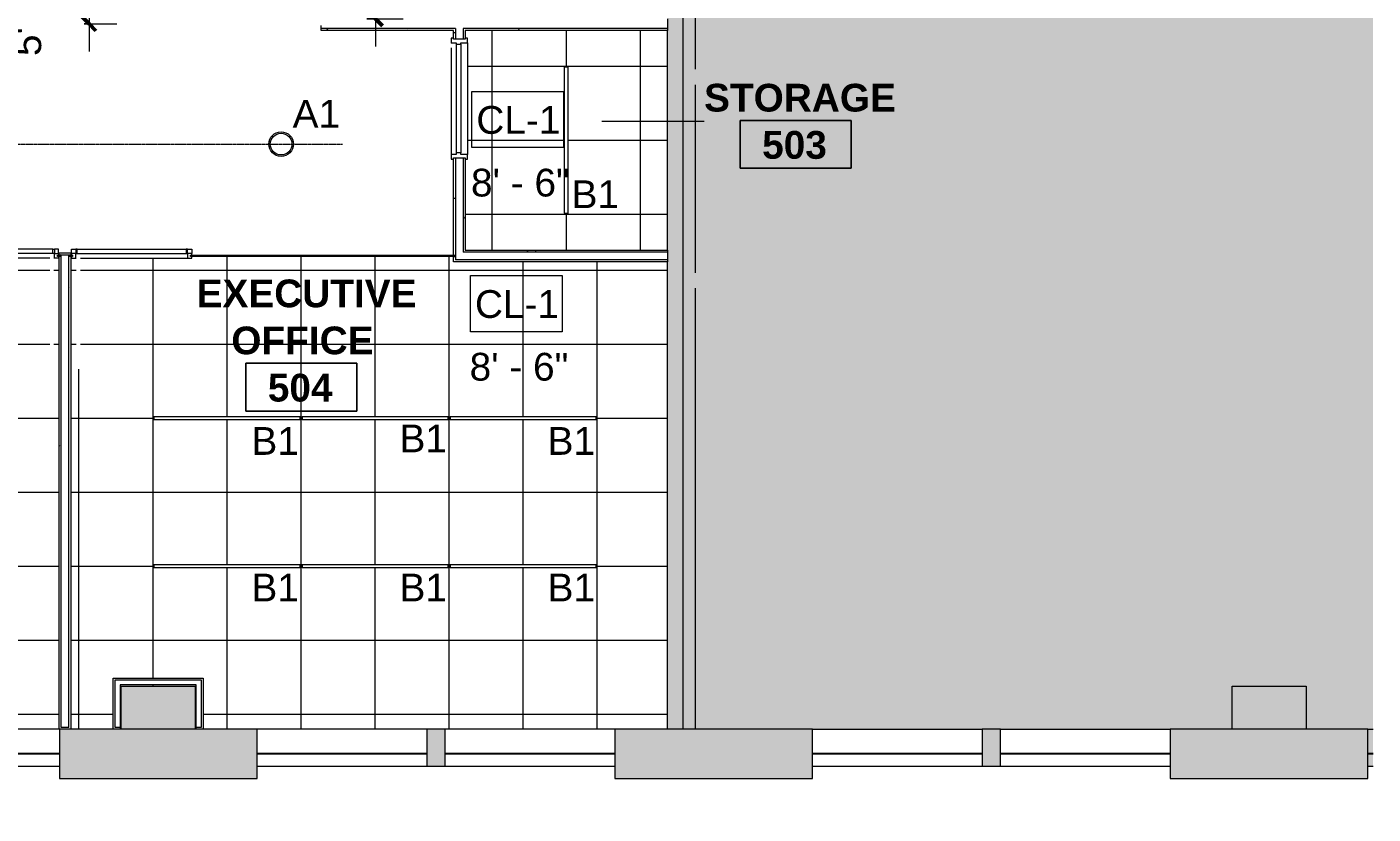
# Model space of a CAD drawing. Header units: inches. Extents: x 0 to 1865, y 0 to 1094.
# Drawn here: x 1428.4 to 1864.7, y 0 to 255.2 of the extents above; entities that cross this region are included whole.
import ezdxf

# ---------------------------------------------------------------- set-up
doc = ezdxf.new("R2010")
doc.units = ezdxf.units.IN
doc.header["$MEASUREMENT"] = 0
doc.linetypes.add('Center 1_16_', pattern=[0.15625, 0.0625, -0.03125, 0.03125, -0.03125])
for name, color, linetype, lineweight in [('_DEMISING WALLS', 7, 'Continuous', 9), ('A-ANNO-DIMS', 211, 'Continuous', 9), ('A-ANNO-DIMS-96', 211, 'Continuous', 9), ('A-AREA-IDEN', 2, 'Continuous', 9), ('A-CLNG', 13, 'Continuous', 13), ('A-CLNG-IDEN', 151, 'Continuous', 9), ('A-CLNG-PATT', 13, 'Continuous', 13), ('A-DETL', 90, 'Continuous', 9), ('A-DETL-GENF', 92, 'Continuous', 9), ('A-DOOR', 31, 'Continuous', 13), ('A-WALL', 113, 'Continuous', 13), ('A-WALL-PATT', 111, 'Continuous', 13), ('E-LITE-EQPM', 33, 'Continuous', 9), ('E-LITE-EQPM-IDEN', 33, 'Continuous', 9), ('I-WALL', 2, 'Continuous', 13), ('S-COLS', 52, 'Continuous', 13), ('Victor Bldg - 5th Floor_LINK_dwg', 8, 'Continuous', 9), ('WINDOWS', 7, 'Continuous', 9), ('WINDOWS SILL', 7, 'Continuous', 9)]:
    doc.layers.add(name, color=color, linetype=linetype, lineweight=lineweight)
doc.styles.add('Arial', font='arial.ttf', dxfattribs={"height": 9})
doc.styles.add('Swis721 Lt BT', font='swissl.ttf', dxfattribs={"height": 9})
doc.styles.add('Swis721 Lt BT_B', font='', dxfattribs={"height": 9})
doc.styles.get('Swis721 Lt BT_B').set_extended_font_data('Swis721 Lt BT', bold=True)
doc.dimstyles.new('OTJ_-_3_32__Linear__1_2__Tolerance_1', dxfattribs={"dimscale": 12, "dimtxt": 9.497835, "dimasz": 0.375, "dimexe": 0.75, "dimexo": 0.5, "dimgap": 0.5, "dimtad": 1, "dimdec": 1, "dimrnd": 0.5, "dimzin": 3, "dimdsep": 46, "dimlunit": 4, "dimtxsty": 'Swis721 Lt BT', "dimblk1": 'OBLIQUE', "dimblk2": 'OBLIQUE', "dimsah": 1, "dimcen": 0.09, "dimdle": 0.75, "dimazin": 0, "dimtfac": 1, "dimtdec": 4, "dimtix": 1, "dimtmove": 1, "dimatfit": 3, "dimfxl": 1, "dimtvp": 1, "dimfrac": 2, "dimtolj": 1, "dimtzin": 0, "dimarcsym": 2})
doc.dimstyles.new('OTJ_-_3_32__Linear__1_2__Tolerance_2', dxfattribs={"dimscale": 12, "dimtxt": 9.497835, "dimasz": 0.375, "dimexe": 0.75, "dimexo": 0.5, "dimgap": 0.5, "dimtad": 1, "dimdec": 1, "dimrnd": 0.5, "dimzin": 3, "dimdsep": 46, "dimlunit": 4, "dimtxsty": 'Swis721 Lt BT', "dimblk1": 'OBLIQUE', "dimblk2": 'OBLIQUE', "dimsah": 1, "dimcen": 0.09, "dimdle": 0.75, "dimazin": 0, "dimtfac": 1, "dimtdec": 4, "dimtix": 1, "dimtmove": 2, "dimatfit": 3, "dimfxl": 1, "dimtvp": 1, "dimfrac": 2, "dimtolj": 1, "dimtzin": 0, "dimarcsym": 2})
pattern_1 = [(0, (0, 0), (30.72, 7.68), [1.267, -21.773, 1.267, -21.773, -122.88]), (0, (0, 0), (30.72, 7.68), [-46.08, 1.267, -44.813, 1.267, -21.773, -53.76]), (0, (0, 0), (30.72, 7.68), [-115.2, 1.267, -14.093, 1.267, -37.133]), (120, (11.52, 3.84), (-22.011075, 22.7643), [1.267, -21.773, 1.267, -21.773, -122.88]), (120, (11.52, 3.84), (-22.011075, 22.7643), [-46.08, 1.267, -44.813, 1.267, -21.773, -53.76]), (120, (11.52, 3.84), (-22.011075, 22.7643), [-115.2, 1.267, -14.093, 1.267, -37.133]), (240, (15.36, 19.2), (-8.708925, -30.4443), [1.267, -21.773, 1.267, -21.773, -122.88]), (240, (15.36, 19.2), (-8.708925, -30.4443), [-46.08, 1.267, -44.813, 1.267, -21.773, -53.76]), (240, (15.36, 19.2), (-8.708925, -30.4443), [-115.2, 1.267, -14.093, 1.267, -37.133])]

# ---------------------------------------------------------------- blocks, each defined once
blk = doc.blocks.new('Concrete-Rectangular-Column - 24_ X 24_-V3-REFLECTED CEILING PLAN')
at = {"layer": 'S-COLS', "lineweight": 9}
blk.add_hatch(color=7, dxfattribs=at).paths.add_polyline_path([(-12, -2), (12, -2), (12, 12), (-12, 12)], flags=0)
at = {"layer": 'S-COLS', "color": 8, "lineweight": 20}
for p, q in [((-12, 12), (12, 12)), ((-12, -2), (-12, 12)), ((12, 12), (12, -2))]:
    blk.add_line(p, q, dxfattribs=at)
blk = doc.blocks.new('L-PENDANT_FOCAL POINT 3_5 CYLINDER - L-PENDANT_FOCAL POINT 3_5 CYLINDER-7826649-REFLECTED CEILING PLAN')
at = {"layer": 'E-LITE-EQPM'}
for radius in [4, 3.5]:
    blk.add_circle((-0.125, 0), radius, dxfattribs=at)
blk = doc.blocks.new('Victor Bldg - 5th Floor_LINK_dwg-6972324-REFLECTED CEILING PLAN')
at = {"layer": '_DEMISING WALLS'}
for p, q in [((1645, 236.5), (1645, 175.5)), ((1645, 170.5), (1645, 27.5))]:
    blk.add_line(p, q, dxfattribs=at)
at = {"layer": '_DEMISING WALLS', "flags": 128}
blk.add_lwpolyline([(1805.87, 653.43), (1805.87, 409.5), (1645, 409.5), (1645, 241.5)], dxfattribs=at)
at = {"layer": 'WINDOWS'}
for p, q in [((1384, 19.75), (1439, 19.75)), ((1384, 19.5), (1439, 19.5)), ((1503, 19.75), (1558, 19.75)), ((1503, 19.5), (1558, 19.5)), ((1564, 19.75), (1619, 19.75)), ((1564, 19.5), (1619, 19.5)), ((1683, 19.75), (1738, 19.75)), ((1683, 19.5), (1738, 19.5)), ((1744, 19.75), (1799, 19.75)), ((1744, 19.5), (1799, 19.5)), ((1863, 19.75), (1864.71, 19.75)), ((1863, 19.5), (1864.71, 19.5))]:
    blk.add_line(p, q, dxfattribs=at)
at = {"layer": 'WINDOWS SILL'}
for p, q in [((1683, 27.5), (1738, 27.5)), ((1744, 27.5), (1799, 27.5)), ((1863, 27.5), (1864.71, 27.5)), ((1384, 15.5), (1439, 15.5)), ((1503, 15.5), (1558, 15.5)), ((1564, 15.5), (1619, 15.5)), ((1683, 15.5), (1738, 15.5)), ((1744, 15.5), (1799, 15.5)), ((1863, 15.5), (1864.71, 15.5))]:
    blk.add_line(p, q, dxfattribs=at)
blk = doc.blocks.new('Lighting fixture TBLS-HX-4-15-B-U-W - TBLS-HX-4-24-7815314-REFLECTED CEILING PLAN')
at = {"layer": 'E-LITE-EQPM'}
for p, q in [((-0.54, 23.67), (0.54, 23.67)), ((-0.54, 23.67), (-0.54, -23.67)), ((-0.47, 23.75), (0.47, 23.75)), ((-0.47, 23.75), (-0.47, 23.67)), ((0.47, 23.67), (0.47, 23.75)), ((0.54, -23.67), (0.54, 23.67)), ((0.54, -23.67), (-0.54, -23.67)), ((-0.47, -23.67), (-0.47, -23.75)), ((0.47, -23.75), (-0.47, -23.75)), ((0.47, -23.75), (0.47, -23.67))]:
    blk.add_line(p, q, dxfattribs=at)
blk = doc.blocks.new('Door - Single - Full Lite-8092562-REFLECTED CEILING PLAN')
at = {"layer": 'A-DOOR', "lineweight": 9}
for p, q in [((-15.51, 0.68), (-15.51, 2.14)), ((-15.51, 2.14), (-14.13, 2.14)), ((-14.13, 0.68), (-15.51, 0.68)), ((-15.51, 0.68), (-15.51, 0.16)), ((-14.13, 2.14), (-14.13, 0.68)), ((-13.63, 2.14), (-14.13, 2.14)), ((-14.13, 0.64), (-13.63, 0.64)), ((-14.13, -0.86), (-14.13, 0.64)), ((-13.63, 2.14), (21.62, 2.14)), ((-13.63, 0.64), (-13.63, 2.14)), ((-13.63, 0.64), (21.62, 0.64)), ((21.62, 2.14), (21.62, 0.64)), ((22.12, 2.14), (21.62, 2.14)), ((21.62, 0.64), (22.12, 0.64)), ((22.12, 2.14), (23.49, 2.14)), ((22.12, 0.68), (22.12, 2.14)), ((23.49, 0.68), (22.12, 0.68)), ((22.12, 0.64), (22.12, -0.86)), ((23.49, 2.14), (23.49, 0.68)), ((23.49, 0.16), (23.49, 0.68)), ((-15.51, -0.34), (-15.51, -0.86)), ((-15.51, -0.86), (-14.13, -0.86)), ((-14.13, -0.86), (-14.01, -0.86)), ((-12.63, -0.86), (22.12, -0.86)), ((22.12, -0.86), (23.49, -0.86)), ((23.49, -0.86), (23.49, -0.34))]:
    blk.add_line(p, q, dxfattribs=at)
blk = doc.blocks.new('Door - Single - Full Lite-8092558-REFLECTED CEILING PLAN')
at = {"layer": 'A-DOOR', "lineweight": 9}
for p, q in [((-15.51, 0.34), (-15.51, 0.86)), ((-15.51, 0.86), (-14.13, 0.86)), ((-14.13, 0.86), (-14.01, 0.86)), ((-14.13, 0.86), (-14.13, -0.64)), ((-12.63, 0.86), (22.12, 0.86)), ((22.12, -0.64), (22.12, 0.86)), ((22.12, 0.86), (23.49, 0.86)), ((23.49, 0.86), (23.49, 0.34)), ((-15.51, -0.68), (-15.51, -0.16)), ((-15.51, -0.68), (-15.51, -2.14)), ((-14.13, -0.68), (-15.51, -0.68)), ((-15.51, -2.14), (-14.13, -2.14)), ((-14.13, -0.64), (-13.63, -0.64)), ((-14.13, -2.14), (-14.13, -0.68)), ((-13.63, -2.14), (-14.13, -2.14)), ((-13.63, -0.64), (21.62, -0.64)), ((-13.63, -0.64), (-13.63, -2.14)), ((-13.63, -2.14), (21.62, -2.14)), ((21.62, -2.14), (21.62, -0.64)), ((21.62, -0.64), (22.12, -0.64)), ((22.12, -2.14), (21.62, -2.14)), ((23.49, -0.68), (22.12, -0.68)), ((22.12, -0.68), (22.12, -2.14)), ((22.12, -2.14), (23.49, -2.14)), ((23.49, -0.16), (23.49, -0.68)), ((23.49, -2.14), (23.49, -0.68))]:
    blk.add_line(p, q, dxfattribs=at)
blk = doc.blocks.new('Door - Single - Solid Door-8145027-REFLECTED CEILING PLAN')
at = {"layer": 'A-DOOR', "lineweight": 9}
for p, q in [((-14.13, 2.54), (-15.63, 2.54)), ((-15.63, 2.54), (-15.63, 1.79)), ((-14.13, 2.54), (22.12, 2.54)), ((-14.13, 0.41), (-14.13, 2.54)), ((-13.63, 0.41), (-14.13, 0.41)), ((-13.63, 0.41), (21.62, 0.41)), ((-13.63, -1.09), (-13.63, 0.41)), ((21.62, 0.41), (21.62, -1.09)), ((22.12, 0.41), (21.62, 0.41)), ((22.12, 2.54), (22.12, 0.41)), ((23.62, 2.54), (22.12, 2.54)), ((23.62, 1.79), (23.62, 2.54)), ((-15.63, -1.96), (-15.63, -2.71)), ((-15.63, -2.71), (-14.13, -2.71)), ((-14.13, -1.09), (-13.63, -1.09)), ((-14.13, -2.71), (-14.13, -1.09)), ((-14.13, -2.71), (-14.01, -2.71)), ((-13.63, -1.09), (21.62, -1.09)), ((-12.51, -2.71), (22.12, -2.71)), ((21.62, -1.09), (22.12, -1.09)), ((22.12, -1.09), (22.12, -2.71)), ((22.12, -2.71), (23.62, -2.71)), ((23.62, -2.71), (23.62, -1.96))]:
    blk.add_line(p, q, dxfattribs=at)
blk = doc.blocks.new('Lighting fixture TBLS-HX-4-15-B-U-W - TBLS-HX-4-24-V9-REFLECTED CEILING PLAN')
at = {"layer": 'E-LITE-EQPM'}
for p, q in [((-0.54, 23.67), (0.54, 23.67)), ((-0.54, 23.67), (-0.54, -23.67)), ((-0.47, 23.75), (0.47, 23.75)), ((-0.47, 23.75), (-0.47, 23.67)), ((0.47, 23.67), (0.47, 23.75)), ((0.54, -23.67), (0.54, 23.67)), ((0.54, -23.67), (-0.54, -23.67)), ((-0.47, -23.71), (-0.47, -23.75)), ((0.47, -23.75), (-0.47, -23.75)), ((0.47, -23.75), (0.47, -23.71))]:
    blk.add_line(p, q, dxfattribs=at)
blk = doc.blocks.new('Room Tag - Room Name and Number-3379422-REFLECTED CEILING PLAN')
at = {"layer": 'A-AREA-IDEN'}
for p, q in [((-0.1881, -0.1636), (-0.1881, -0.0018)), ((-0.1881, -0.0018), (0.1869, -0.0018)), ((0.1869, -0.0018), (-0.1881, -0.0018)), ((-0.1881, -0.0018), (-0.1881, -0.1636)), ((0.1869, -0.0018), (0.1869, -0.1636)), ((0.1869, -0.1636), (0.1869, -0.0018)), ((0.1869, -0.1636), (-0.1881, -0.1636)), ((-0.1881, -0.1636), (0.1869, -0.1636))]:
    blk.add_line(p, q, dxfattribs=at)
blk = doc.blocks.new('DIMBLOCK20-REFLECTED CEILING PLAN')
at = {"layer": 'A-ANNO-DIMS-96', "lineweight": 50}
for p, q in [((1448.57, 316.25), (1446.32, 318.5)), ((1448.57, 316.25), (1450.82, 314)), ((1448.57, 256.25), (1446.32, 258.5)), ((1448.57, 256.25), (1450.82, 254))]:
    blk.add_line(p, q, dxfattribs=at)
at = {"layer": 'A-ANNO-DIMS-96'}
for p, q in [((1459.69, 316.25), (1439.57, 316.25)), ((1448.57, 316.25), (1448.57, 247.25)), ((1448.57, 316.25), (1459.69, 316.25)), ((1447, 256.25), (1457.57, 256.25)), ((1448.57, 256.25), (1447, 256.25))]:
    blk.add_line(p, q, dxfattribs=at)
blk.add_ellipse((1448.57, 274.9), major_axis=(-20.04, 0), ratio=0.566355, start_param=4.712389, end_param=6.283185, dxfattribs=at)
at = {"layer": 'A-ANNO-DIMS-96', "color": 0, "insert": (1424.04, 245.8), "char_height": 9, "width": 34.9159, "attachment_point": 1, "rotation": 90, "line_spacing_factor": 1.005062, "style": 'Swis721 Lt BT'}
blk.add_mtext('5\' - 0"', dxfattribs=at)
blk = doc.blocks.new('_Oblique')
at = {"color": 0, "linetype": 'ByBlock', "lineweight": -2}
blk.add_line((-0.5, -0.5), (0.5, 0.5), dxfattribs=at)
blk = doc.blocks.new('DIMBLOCK59-REFLECTED CEILING PLAN')
at = {"layer": 'A-ANNO-DIMS-96'}
for p, q in [((1541.42, 296.87), (1541.42, 248.87)), ((1538.6, 287.87), (1550.42, 287.87)), ((1541.42, 287.87), (1538.6, 287.87)), ((1538.6, 257.87), (1550.42, 257.87)), ((1541.42, 257.87), (1538.6, 257.87))]:
    blk.add_line(p, q, dxfattribs=at)
at = {"layer": 'A-ANNO-DIMS-96', "lineweight": 50}
for p, q in [((1541.42, 287.87), (1539.17, 290.12)), ((1541.42, 287.87), (1543.67, 285.62)), ((1541.42, 257.87), (1539.17, 260.12)), ((1541.42, 257.87), (1543.67, 255.62))]:
    blk.add_line(p, q, dxfattribs=at)
at = {"layer": 'A-ANNO-DIMS-96', "color": 0, "insert": (1545.75, 258.33), "char_height": 9, "width": 34.9159, "attachment_point": 1, "rotation": 90, "line_spacing_factor": 1.005062, "style": 'Swis721 Lt BT'}
blk.add_mtext('2\' - 6"', dxfattribs=at)

msp = doc.modelspace()

# ---------------------------------------------------------------- hatches: boundary and pattern name
at = {"layer": 'A-CLNG-PATT'}
h = msp.add_hatch(dxfattribs=at)
h.set_pattern_fill('FP_24', color=256, style=0, pattern_type=2)
h.set_pattern_definition([(270, (1603.25, 218.5), (-24, -1e-15), []), (180, (1603.25, 218.5), (3e-15, 24), [])])
h.paths.add_polyline_path([(1636.06, 182.87), (1636.04, 254.12), (1570.44, 254.12), (1570.44, 251.62), (1571.19, 251.62), (1571.19, 212.37), (1570.44, 212.37), (1570.44, 182.87), (1633.8, 182.87)], flags=0)
h.paths.add_polyline_path([(1602.71, 194.82), (1602.71, 242.17), (1603.79, 242.17), (1603.79, 194.82)], flags=0)
h = msp.add_hatch(dxfattribs=at)
h.set_pattern_fill('FP_17', color=256, style=0, pattern_type=2)
h.set_pattern_definition([(270, (1393.037, 104.375), (-24, -1e-15), []), (180, (1393.037, 104.375), (-3e-15, 24), [])])
h.paths.add_polyline_path([(1378, 27.5), (1438.88, 27.5), (1438.88, 180.75), (1438.7, 180.75), (1438.7, 180.23), (1437.2, 180.23), (1437.2, 144.23), (1435.82, 144.23), (1435.82, 180.23), (1399.7, 180.23), (1399.7, 180.75), (1323.2, 180.75), (1323.2, 27.5)], flags=0)
h.paths.add_polyline_path([(1374.51, 79.84), (1345.36, 79.84), (1345.36, 80.91), (1417.36, 80.91), (1417.36, 79.84), (1381.83, 79.84)], flags=0)
h.paths.add_polyline_path([(1345.36, 127.84), (1345.36, 128.91), (1417.36, 128.91), (1417.36, 127.84), (1352.56, 127.84)], flags=0)
h = msp.add_hatch(dxfattribs=at)
h.set_pattern_fill('FP_18', color=256, style=0, pattern_type=2)
h.set_pattern_definition([(0, (1541.28, 80.375), (0, -24), []), (270, (1541.28, 80.375), (-24, -1e-15), [])])
h.paths.add_polyline_path([(1456.38, 27.5), (1456.38, 44.12), (1485.5, 44.12), (1485.5, 27.5), (1636.06, 27.5), (1636.06, 179.12), (1566.69, 179.12), (1566.69, 180.75), (1481.88, 180.75), (1481.88, 180.23), (1445.75, 180.23), (1445.75, 144.23), (1444.38, 144.23), (1444.38, 180.23), (1442.88, 180.23), (1442.88, 180.75), (1442.62, 180.75), (1442.62, 27.5)], flags=0)
h.paths.add_polyline_path([(1458.62, 27.5), (1459, 27.5), (1459, 41.5), (1483, 41.5), (1483, 27.5), (1483.25, 27.5), (1483.25, 41.87), (1458.62, 41.87), (1458.62, 28.12)], flags=0)
h.paths.add_polyline_path([(1471.87, 79.88), (1469.61, 79.88), (1469.62, 80.95), (1516.96, 80.92), (1516.96, 79.88), (1476.94, 79.88)], flags=0)
h.paths.add_polyline_path([(1612.29, 79.88), (1565.61, 79.88), (1565.61, 80.95), (1612.96, 80.95), (1612.96, 79.88)], flags=0)
h.paths.add_polyline_path([(1517.61, 79.88), (1517.61, 80.95), (1564.96, 80.92), (1564.96, 79.88), (1519.01, 79.88)], flags=0)
h.paths.add_polyline_path([(1565.61, 127.84), (1565.61, 128.91), (1612.96, 128.91), (1612.96, 127.84), (1568.39, 127.84)], flags=0)
h.paths.add_polyline_path([(1557.42, 127.84), (1517.61, 127.84), (1517.61, 128.91), (1564.96, 128.91), (1564.96, 127.84), (1564.74, 127.84)], flags=0)
h.paths.add_polyline_path([(1513.52, 127.84), (1469.61, 127.84), (1469.62, 128.91), (1516.96, 128.91), (1516.96, 127.84)], flags=0)
at = {"layer": 'A-DETL-GENF'}
h = msp.add_hatch(color=254, dxfattribs=at)
h.paths.add_polyline_path([(1863, 15.5), (1864.71, 15.5), (1864.71, 749.5), (1858.12, 749.5), (1858.12, 714.25), (1802, 714.25), (1802, 677.43), (1813, 677.43), (1813, 653.43), (1802, 653.43), (1802, 411.93), (1641.06, 411.93), (1641.06, 27.5), (1819, 27.5), (1819, 41.5), (1843, 41.5), (1843, 27.5), (1863, 27.5)], flags=0)
h.paths.add_polyline_path([(1813, 293.5), (1789, 293.5), (1789, 317.5), (1813, 317.5)], flags=0)
h.paths.add_polyline_path([(1491.69, 813), (1491.69, 1093.8), (1321.5, 1093.8), (1321.5, 1013.5), (1323.88, 1013.5), (1323.89, 1014.25), (1325.38, 1014.25), (1325.38, 1012.62), (1325.88, 1012.62), (1325.88, 1011.12), (1325.38, 1011.12), (1325.38, 1008.5), (1361.63, 1008.5), (1361.63, 1011.12), (1361.13, 1011.12), (1361.13, 1012.62), (1361.63, 1012.62), (1361.63, 1014.25), (1363.13, 1014.25), (1363.13, 1013.5), (1381.5, 1013.5), (1381.5, 1064.75), (1383, 1064.75), (1383, 1064.41), (1391, 1064.41), (1391, 1039), (1407, 1039), (1407, 1034.5), (1464.5, 1034.5), (1464.5, 1037), (1485, 1037), (1485, 1064.41), (1491.5, 1064.41), (1491.5, 1001.5), (1485, 1001.5), (1485, 1029), (1464.5, 1029), (1464.5, 1030.5), (1407, 1030.5), (1407, 1027), (1391, 1027), (1391, 930.5), (1485, 930.5), (1485, 959.5), (1491.5, 959.5), (1491.5, 897.5), (1485, 897.5), (1485, 926.5), (1395, 926.5), (1395, 906.5), (1391, 906.5), (1391, 826.5), (1485, 826.5), (1485, 855.5), (1491.5, 855.5), (1491.5, 813)], flags=0)
h.paths.add_polyline_path([(1286.63, 813), (1286.63, 814.63), (1286.13, 814.63), (1286.13, 816.13), (1286.63, 816.13), (1286.63, 817.75), (1288.13, 817.75), (1288.13, 817), (1290.75, 817), (1290.75, 856.63), (1295.88, 856.63), (1295.88, 865.13), (1290.75, 865.13), (1290.75, 912.38), (1294.25, 912.38), (1294.25, 868.63), (1318, 868.63), (1318, 912.38), (1315.44, 912.38), (1315.44, 912.5), (993.06, 912.5), (993.06, 951.5), (990.43, 951.5), (990.43, 950.75), (988.93, 950.75), (988.93, 955.13), (988.43, 955.13), (988.43, 956.63), (988.93, 956.63), (988.93, 958.25), (990.43, 958.25), (990.43, 957.5), (993.06, 957.5), (993.06, 1017.06), (1016.5, 1017.06), (1016.5, 1037.5), (1036, 1037.5), (1036, 1093.8), (867.44, 1093.8), (867.44, 957.5), (951.18, 957.5), (951.2, 958.25), (952.68, 958.25), (952.68, 956.63), (953.18, 956.63), (953.18, 955.13), (952.68, 955.13), (952.68, 950.75), (951.18, 950.75), (951.18, 951.5), (833.56, 951.5), (833.56, 907.5), (848.81, 907.5), (848.81, 908.25), (850.31, 908.25), (850.31, 906.37), (850.81, 906.37), (850.81, 904.87), (850.31, 904.87), (850.31, 904), (886.56, 904), (886.56, 904.87), (886.06, 904.87), (886.06, 906.37), (886.56, 906.37), (886.56, 908.25), (888.06, 908.25), (888.06, 907.5), (902.81, 907.5), (902.81, 951.31), (907.31, 951.31), (907.31, 817.56), (1002.88, 817.56), (1002.88, 818.31), (1004.38, 818.31), (1004.38, 815.44), (1004.88, 815.44), (1004.88, 813.94), (1004.38, 813.94), (1004.38, 813), (1040.63, 813), (1040.63, 813.94), (1040.13, 813.94), (1040.13, 815.44), (1040.63, 815.44), (1040.63, 818.31), (1042.13, 818.27), (1042.13, 817.56), (1052, 817.56), (1052, 813.06), (1042.13, 813.06), (1042.13, 813), (1052.5, 813), (1052.5, 912.38), (1058.5, 912.38), (1058.5, 817), (1248.88, 817), (1248.89, 817.75), (1250.38, 817.75), (1250.38, 816.13), (1250.88, 816.13), (1250.88, 814.63), (1250.38, 814.63), (1250.38, 813), (1286.5, 813)], flags=0)
h.paths.add_polyline_path([(1488.5, 813), (1488.5, 814.5), (1488.25, 814.5), (1488.25, 813)], flags=0)
h.paths.add_polyline_path([(963.56, 813), (1002.88, 813), (1002.88, 813.06), (902.81, 813.06), (902.81, 813), (962.94, 813)], flags=0)
h.paths.add_polyline_path([(1633.75, 813.25), (1633.75, 814.5), (1633.5, 814.5), (1633.5, 813.25)], flags=0)
h.paths.add_polyline_path([(1295.88, 817), (1295.88, 853.13), (1294.25, 853.13), (1294.25, 817)], flags=0)
h.paths.add_polyline_path([(1303.1, 817), (1321.5, 817), (1321.5, 865.13), (1299.38, 865.13), (1299.38, 817)], flags=0)
h.paths.add_polyline_path([(1864.71, 817.75), (1864.71, 994.5), (1841.99, 994.5), (1841.99, 1002.5), (1843.49, 1002.5), (1843.49, 1093.8), (1737.13, 1093.8), (1737.13, 932.5), (1737.25, 932.5), (1737.25, 924.5), (1737.13, 924.5), (1737.13, 826.5), (1737.06, 826.5), (1737.06, 817.75), (1854.62, 817.75)], flags=0)
h.paths.add_polyline_path([(1710.5, 817.75), (1710.5, 826.5), (1730.63, 826.5), (1730.63, 924.5), (1710.5, 924.5), (1710.5, 926.5), (1657.5, 926.5), (1657.5, 924.5), (1637, 924.5), (1637, 897.5), (1630.5, 897.5), (1630.5, 855.5), (1637, 855.5), (1637, 826.5), (1657.5, 826.5), (1657.5, 817.75)], flags=0)
h.paths.add_polyline_path([(1321.44, 912.38), (1321.5, 912.38), (1321.5, 927.56), (1321.44, 927.56), (1321.44, 924.5)], flags=0)
h.paths.add_polyline_path([(1023.22, 916), (1023.22, 936.5), (1026.38, 936.5), (1026.38, 1013.5), (1016.5, 1013.5), (1016.5, 1013.56), (996.56, 1013.56), (996.56, 916)], flags=0)
h.paths.add_polyline_path([(1257.19, 924.5), (1315.44, 924.5), (1315.42, 924.56), (1257.19, 924.56), (1257.19, 956.69), (1213, 956.69), (1213, 924.5)], flags=0)
h.paths.add_polyline_path([(1047.22, 924.5), (1208, 924.5), (1208, 932.5), (1047.22, 932.5)], flags=0)
h.paths.add_polyline_path([(1291.79, 927.56), (1318, 927.56), (1318, 927.94), (1317.25, 927.96), (1317.25, 929.44), (1318.88, 929.44), (1318.88, 929.94), (1320.38, 929.94), (1320.38, 929.44), (1321.5, 929.44), (1321.5, 965.69), (1320.38, 965.69), (1320.38, 965.19), (1318.88, 965.19), (1318.88, 965.69), (1317.25, 965.69), (1317.25, 967.19), (1318, 967.19), (1318, 1004.12), (1261, 1004.12), (1261, 1009.12), (1318, 1009.12), (1318, 1066.12), (1042, 1066.12), (1042, 936.5), (1090, 936.5), (1090, 960.5), (1095, 960.5), (1095, 936.5), (1208, 936.5), (1208, 960.69), (1261.19, 960.69), (1261.19, 927.56), (1279.4, 927.56)], flags=0)
h.paths.add_polyline_path([(1698.5, 930.5), (1710.5, 930.5), (1710.5, 932.5), (1730.63, 932.5), (1730.63, 1093.8), (1630.5, 1093.8), (1630.5, 1064.5), (1637, 1064.5), (1637, 1001.5), (1630.5, 1001.5), (1630.5, 959.5), (1637, 959.5), (1637, 932.5), (1657.5, 932.5), (1657.5, 930.5), (1680.68, 930.5)], flags=0)
h.paths.add_polyline_path([(1033.03, 936.5), (1038.5, 936.5), (1038.5, 1013.5), (1029.88, 1013.5), (1029.88, 936.5)], flags=0)
h.paths.add_polyline_path([(861.94, 957.5), (861.94, 1093.8), (838, 1093.8), (838, 1037.5), (853, 1037.5), (853, 1013.5), (838, 1013.5), (838, 957.5), (853, 957.5)], flags=0)
h.paths.add_polyline_path([(1864.71, 1002.5), (1864.71, 1045.5), (1847.99, 1045.5), (1847.99, 1002.5), (1854.62, 1002.5)], flags=0)
h.paths.add_polyline_path([(635.55, 1017), (765, 1017), (765, 1093.8), (30, 1093.8), (30, 1064.5), (34.12, 1064.5), (34.12, 1017), (493.14, 1017), (493.14, 1037.5), (517.14, 1037.5), (517.14, 1017), (606.28, 1017)], flags=0)
h.paths.add_polyline_path([(1864.71, 1052), (1864.71, 1093.8), (1847.99, 1093.8), (1847.99, 1052), (1854.62, 1052)], flags=0)
h.paths.add_polyline_path([(1279.4, 1070.12), (1318, 1070.12), (1318, 1080.12), (1042, 1080.12), (1042, 1070.12), (1189.27, 1070.12)], flags=0)
h.paths.add_polyline_path([(1042, 1084.12), (1318, 1084.12), (1318, 1093.8), (1042, 1093.8)], flags=0)
h = msp.add_hatch(color=7, dxfattribs=at)
h.paths.add_polyline_path([(507.13, 0), (512.25, 0), (512.25, 23.12), (510.25, 23.12), (510.25, 26.12), (479.25, 26.12), (479.25, 23.12), (411, 23.12), (411, 4), (418, 4), (418, 0), (483, 0)], flags=0)
h.paths.add_polyline_path([(338, 0), (338, 4), (349.13, 4), (349.13, 23.12), (273, 23.12), (273, 4), (280, 4), (280, 0)], flags=0)
h.paths.add_polyline_path([(649.88, 0), (650.5, 0), (650.5, 23.12), (648.25, 23.12), (648.25, 33.13), (614, 33.13), (614, 23.12), (596.25, 23.12), (596.25, 0), (648.25, 0)], flags=0)
h.paths.add_polyline_path([(142, 0), (200, 0), (200, 4), (211.12, 4), (211.12, 23.12), (135, 23.12), (135, 4), (142, 4)], flags=0)
h.paths.add_polyline_path([(927.06, 0), (927.06, 22.84), (913.5, 22.84), (913.5, 33.13), (884.25, 33.13), (884.25, 23.12), (874.75, 23.12), (874.75, 19), (872.75, 19), (872.75, 0), (915.75, 0)], flags=0)
h.paths.add_polyline_path([(734.5, 0), (788.75, 0), (788.75, 23.12), (780.88, 23.12), (780.88, 56), (751.25, 56), (751.25, 23.12), (734.5, 23.12), (734.5, 19)], flags=0)
h.paths.add_polyline_path([(1049, 0), (1049, 14.5), (1079, 14.5), (1079, 11.5), (1143, 11.5), (1143, 27.5), (1093, 27.5), (1093, 32.59), (1032.06, 32.59), (1032.06, 41.59), (1011.06, 41.59), (1011.06, 0), (1045.27, 0)], flags=0)
h.paths.add_polyline_path([(34.12, 0), (62, 0), (62, 4), (69, 4), (69, 23.12), (22.13, 23.12), (22.13, 74.5), (4, 74.5), (4, 66), (0, 66), (0, 0), (22.13, 0)], flags=0)
h.paths.add_polyline_path([(1503, 11.5), (1503, 27.5), (1439, 27.5), (1439, 11.5), (1483, 11.5)], flags=0)
h.paths.add_polyline_path([(1320.07, 11.5), (1323.07, 11.5), (1323.07, 27.5), (1259, 27.5), (1259, 11.5), (1319.45, 11.5)], flags=0)
h.paths.add_polyline_path([(1819, 11.5), (1863, 11.5), (1863, 27.5), (1799, 27.5), (1799, 11.5), (1802, 11.5)], flags=0)
h.paths.add_polyline_path([(1641.59, 11.5), (1683, 11.5), (1683, 27.5), (1619, 27.5), (1619, 11.5), (1641.59, 11.5)], flags=0)
h.paths.add_polyline_path([(1198, 15.5), (1204, 15.5), (1204, 27.5), (1198, 27.5), (1198, 26.37)], flags=0)
h.paths.add_polyline_path([(1378, 15.5), (1384, 15.5), (1384, 27.5), (1378, 27.5)], flags=0)
h.paths.add_polyline_path([(1564, 15.5), (1564, 27.5), (1558, 27.5), (1558, 15.5)], flags=0)
h.paths.add_polyline_path([(1744, 15.5), (1744, 27.5), (1738, 27.5), (1738, 15.5)], flags=0)
h.paths.add_polyline_path([(22.13, 123.5), (22.13, 170.38), (34.12, 170.38), (34.12, 224.5), (12, 224.5), (12, 212.5), (0, 212.5), (0, 132), (4, 132), (4, 123.5)], flags=0)
h.paths.add_polyline_path([(30.13, 310.5), (34.12, 310.5), (34.12, 392.5), (12, 392.5), (12, 380.5), (3.5, 380.5), (3.5, 322.5), (12, 322.5), (12, 310.5)], flags=0)
h.paths.add_polyline_path([(30.13, 478.5), (34.12, 478.5), (34.12, 560.5), (12, 560.5), (12, 548.5), (3.5, 548.5), (3.5, 490.5), (12, 490.5), (12, 478.5)], flags=0)
h.paths.add_polyline_path([(30.13, 646.5), (34.12, 646.5), (34.12, 728.5), (12, 728.5), (12, 716.5), (3.5, 716.5), (3.5, 658.5), (12, 658.5), (12, 646.5)], flags=0)
h.paths.add_polyline_path([(30.13, 814.5), (34.12, 814.5), (34.12, 896.5), (12, 896.5), (12, 884.5), (3.5, 884.5), (3.5, 826.5), (12, 826.5), (12, 814.5)], flags=0)
h.paths.add_polyline_path([(20.97, 982.5), (34.12, 982.5), (34.12, 1064.5), (12, 1064.5), (12, 1052.5), (3.5, 1052.5), (3.5, 994.5), (12, 994.5), (12, 982.5)], flags=0)
at = {"layer": 'A-WALL-PATT', "lineweight": 9}
msp.add_hatch(color=7, dxfattribs=at).paths.add_polyline_path([(1636.06, 27.5), (1641.06, 27.5), (1641.06, 411.93), (1636.06, 411.93), (1636.06, 41.5)], flags=0)
h = msp.add_hatch(dxfattribs=at)
h.set_pattern_fill('FP_1', color=256, style=0, pattern_type=2)
h.set_pattern_definition(pattern_1)
h.paths.add_polyline_path([(1523.75, 254.12), (1567.31, 254.12), (1567.31, 254.75), (1523.75, 254.75)], flags=0)
h.paths.add_polyline_path([(1636.06, 254.12), (1636.06, 254.75), (1569.81, 254.75), (1569.81, 254.12), (1636.04, 254.12)], flags=0)
h = msp.add_hatch(dxfattribs=at)
h.set_pattern_fill('FP_1', color=256, style=0, pattern_type=2)
h.set_pattern_definition(pattern_1)
h.paths.add_polyline_path([(1567.31, 179.12), (1567.31, 180.75), (1566.69, 180.75), (1566.69, 179.12)], flags=0)
h.paths.add_polyline_path([(1566.69, 181.25), (1567.31, 181.25), (1567.31, 212.75), (1566.69, 212.75), (1566.69, 182.25)], flags=0)
h.paths.add_polyline_path([(1566.69, 251.25), (1567.31, 251.25), (1567.31, 254.12), (1566.69, 254.12)], flags=0)
h = msp.add_hatch(dxfattribs=at)
h.set_pattern_fill('FP_1', color=256, style=0, pattern_type=2)
h.set_pattern_definition(pattern_1)
h.paths.add_polyline_path([(1569.81, 182.25), (1570.44, 182.25), (1570.44, 212.75), (1569.81, 212.75), (1569.81, 182.87)], flags=0)
h.paths.add_polyline_path([(1570.44, 251.25), (1570.44, 254.12), (1569.81, 254.12), (1569.81, 251.25)], flags=0)
h = msp.add_hatch(dxfattribs=at)
h.set_pattern_fill('FP_1', color=256, style=0, pattern_type=2)
h.set_pattern_definition(pattern_1)
h.paths.add_polyline_path([(1439.5, 27.5), (1439.5, 180.75), (1438.88, 180.75), (1438.88, 27.5), (1439, 27.5)], flags=0)
h.paths.add_polyline_path([(1439.5, 181.25), (1439.5, 182), (1438.88, 182), (1438.88, 181.25)], flags=0)
h = msp.add_hatch(dxfattribs=at)
h.set_pattern_fill('FP_1', color=256, style=0, pattern_type=2)
h.set_pattern_definition(pattern_1)
h.paths.add_polyline_path([(1442, 27.5), (1442.62, 27.5), (1442.62, 180.75), (1442, 180.75), (1442, 28.12), (1439.5, 28.12), (1439.5, 27.5), (1442, 27.5)], flags=0)
h.paths.add_polyline_path([(1442.62, 181.25), (1442.62, 182), (1439.5, 182), (1439.5, 181.37), (1442, 181.37), (1442, 181.25), (1442.57, 181.25)], flags=0)
h = msp.add_hatch(dxfattribs=at)
h.set_pattern_fill('FP_1', color=256, style=0, pattern_type=2)
h.set_pattern_definition(pattern_1)
h.paths.add_polyline_path([(1636.06, 182.25), (1636.06, 182.87), (1570.44, 182.87), (1570.44, 182.25), (1633.79, 182.25)], flags=0)

# ---------------------------------------------------------------- linework, layer by layer
at = {"layer": 'A-AREA-IDEN'}
msp.add_line((1614.72, 224.73), (1647.89, 224.73), dxfattribs=at)
at = {"layer": 'A-CLNG'}
for p, q in [((1438.88, 27.5), (1384, 27.5)), ((1558, 27.5), (1503, 27.5)), ((1619, 27.5), (1564, 27.5))]:
    msp.add_line(p, q, dxfattribs=at)
at = {"layer": 'A-CLNG-IDEN', "flags": 128}
for points in [[(1572.58, 234.34), (1602.34, 234.34), (1602.34, 216.1), (1572.58, 216.1)], [(1572.14, 174.64), (1601.9, 174.64), (1601.9, 156.41), (1572.14, 156.41)]]:
    msp.add_lwpolyline(points, close=True, dxfattribs=at)
at = {"layer": 'A-DETL'}
for p, q in [((1641.06, 411.93), (1641.06, 27.5)), ((1503, 27.5), (1439, 27.5)), ((1439, 27.5), (1439, 11.5)), ((1503, 11.5), (1503, 27.5)), ((1564, 27.5), (1558, 27.5)), ((1558, 27.5), (1558, 15.5)), ((1564, 15.5), (1564, 27.5)), ((1683, 27.5), (1619, 27.5)), ((1619, 27.5), (1619, 11.5)), ((1683, 27.5), (1738, 27.5)), ((1683, 11.5), (1683, 27.5)), ((1744, 27.5), (1738, 27.5)), ((1738, 27.5), (1738, 15.5)), ((1744, 27.5), (1799, 27.5)), ((1744, 15.5), (1744, 27.5)), ((1863, 27.5), (1799, 27.5)), ((1799, 27.5), (1799, 11.5)), ((1863, 11.5), (1863, 27.5)), ((1558, 15.5), (1564, 15.5)), ((1738, 15.5), (1744, 15.5)), ((1863, 15.5), (1864.71, 15.5)), ((1439, 11.5), (1503, 11.5)), ((1619, 11.5), (1683, 11.5)), ((1799, 11.5), (1863, 11.5))]:
    msp.add_line(p, q, dxfattribs=at)
at = {"layer": 'A-DETL', "linetype": 'Center 1_16_', "lineweight": 13}
msp.add_line((915.81, 217.25), (1530.81, 217.25), dxfattribs=at)
at = {"layer": 'A-WALL'}
for p, q in [((1636.06, 257.87), (1636.06, 254.12)), ((1567.31, 254.75), (1523.75, 254.75)), ((1567.31, 254.75), (1567.31, 251.25)), ((1636.06, 254.75), (1569.81, 254.75)), ((1569.81, 254.75), (1569.81, 251.25)), ((1567.31, 212.75), (1567.31, 179.75)), ((1569.81, 212.75), (1569.81, 182.25)), ((1439.5, 181.25), (1438.88, 181.25)), ((1439.5, 180.75), (1438.88, 180.75)), ((1439.5, 181.37), (1442, 181.37)), ((1439.5, 28.12), (1439.5, 181.37)), ((1442, 28.12), (1442, 181.37)), ((1442.62, 181.25), (1442, 181.25)), ((1442.62, 180.75), (1442, 180.75)), ((1566.69, 181.25), (1567.31, 181.25)), ((1566.69, 180.75), (1567.31, 180.75)), ((1636.06, 179.75), (1567.31, 179.75)), ((1636.06, 182.25), (1569.81, 182.25)), ((1636.06, 182.87), (1636.06, 179.12)), ((1457, 28.12), (1457, 43.5)), ((1457, 43.5), (1484.88, 43.5)), ((1484.88, 43.5), (1484.88, 28.12)), ((1442, 28.12), (1439.5, 28.12)), ((1458.62, 28.12), (1457, 28.12)), ((1484.88, 28.12), (1483.25, 28.12))]:
    msp.add_line(p, q, dxfattribs=at)
at = {"layer": 'I-WALL', "color": 8, "lineweight": 20}
for p, q in [((1641.06, 411.93), (1641.06, 27.5)), ((1636.06, 182.87), (1636.06, 254.12)), ((1636.06, 27.5), (1636.06, 179.12))]:
    msp.add_line(p, q, dxfattribs=at)
at = {"layer": 'I-WALL'}
for p, q in [((1523.75, 254.12), (1523.75, 255.75)), ((1566.69, 254.12), (1523.75, 254.12)), ((1566.69, 251.25), (1566.69, 254.12)), ((1636.06, 254.12), (1570.44, 254.12)), ((1570.44, 254.12), (1570.44, 251.25)), ((1570.44, 251.25), (1566.69, 251.25)), ((1566.69, 181.25), (1566.69, 212.75)), ((1566.69, 212.75), (1570.44, 212.75)), ((1570.44, 212.75), (1570.44, 182.87)), ((1438.32, 180.75), (1438.32, 181.25)), ((1438.32, 181.25), (1438.88, 181.25)), ((1438.88, 180.75), (1438.32, 180.75)), ((1438.88, 181.25), (1438.88, 182)), ((1438.88, 182), (1442.62, 182)), ((1438.88, 27.5), (1438.88, 180.75)), ((1442.62, 182), (1442.62, 181.25)), ((1442.62, 181.25), (1443.25, 181.25)), ((1442.62, 180.75), (1442.62, 27.5)), ((1443.25, 180.75), (1442.62, 180.75)), ((1443.25, 181.25), (1443.25, 180.75)), ((1481.5, 180.75), (1481.5, 181.25)), ((1481.5, 181.25), (1566.69, 181.25)), ((1566.69, 180.75), (1481.5, 180.75)), ((1566.69, 179.12), (1566.69, 180.75)), ((1636.06, 179.12), (1566.69, 179.12)), ((1570.44, 182.87), (1636.06, 182.87)), ((1456.38, 27.5), (1456.38, 44.12)), ((1456.38, 44.12), (1485.5, 44.12)), ((1485.5, 44.12), (1485.5, 27.5)), ((1458.62, 41.87), (1458.62, 27.5)), ((1483.25, 41.87), (1458.62, 41.87)), ((1483.25, 27.5), (1483.25, 41.87)), ((1439, 27.5), (1438.88, 27.5))]:
    msp.add_line(p, q, dxfattribs=at)

# ---------------------------------------------------------------- block references
at = {"layer": 'A-AREA-IDEN', "xscale": 95.99999999999994, "yscale": 95.99999999999994, "zscale": 95.99999999999994}
for p in [(1677.63, 225.12), (1517.42, 146.39)]:
    msp.add_blockref('Room Tag - Room Name and Number-3379422-REFLECTED CEILING PLAN', p, dxfattribs=at)
at = {"layer": 'A-DOOR'}
for name, p, rotation in [('Door - Single - Solid Door-8145027-REFLECTED CEILING PLAN', (1568.65, 235.99), 270), ('Door - Single - Full Lite-8092558-REFLECTED CEILING PLAN', (1423.19, 181.09), 180)]:
    msp.add_blockref(name, p, dxfattribs=dict(at, rotation=rotation))
msp.add_blockref('Door - Single - Full Lite-8092562-REFLECTED CEILING PLAN', (1458.38, 181.09), dxfattribs=at)
at = {"layer": 'E-LITE-EQPM', "extrusion": (0, 0, -1)}
for name, p, rotation in [('Lighting fixture TBLS-HX-4-15-B-U-W - TBLS-HX-4-24-V9-REFLECTED CEILING PLAN', (-1603.25, 218.5), 180), ('Lighting fixture TBLS-HX-4-15-B-U-W - TBLS-HX-4-24-7815314-REFLECTED CEILING PLAN', (-1493.28, 128.37), 269.9999999999999), ('Lighting fixture TBLS-HX-4-15-B-U-W - TBLS-HX-4-24-7815314-REFLECTED CEILING PLAN', (-1541.28, 128.37), 269.9999999999999), ('Lighting fixture TBLS-HX-4-15-B-U-W - TBLS-HX-4-24-7815314-REFLECTED CEILING PLAN', (-1589.28, 128.37), 269.9999999999999), ('Lighting fixture TBLS-HX-4-15-B-U-W - TBLS-HX-4-24-7815314-REFLECTED CEILING PLAN', (-1493.28, 80.41), 269.9999999999999), ('Lighting fixture TBLS-HX-4-15-B-U-W - TBLS-HX-4-24-7815314-REFLECTED CEILING PLAN', (-1541.28, 80.41), 269.9999999999999), ('Lighting fixture TBLS-HX-4-15-B-U-W - TBLS-HX-4-24-7815314-REFLECTED CEILING PLAN', (-1589.28, 80.41), 269.9999999999999)]:
    msp.add_blockref(name, p, dxfattribs=dict(at, rotation=rotation))
at = {"layer": 'E-LITE-EQPM'}
msp.add_blockref('L-PENDANT_FOCAL POINT 3_5 CYLINDER - L-PENDANT_FOCAL POINT 3_5 CYLINDER-7826649-REFLECTED CEILING PLAN', (1510.94, 217.25), dxfattribs=at)
at = {"layer": 'S-COLS', "lineweight": 9}
for p in [(1471, 29.5), (1831, 29.5)]:
    msp.add_blockref('Concrete-Rectangular-Column - 24_ X 24_-V3-REFLECTED CEILING PLAN', p, dxfattribs=at)
at = {"layer": 'Victor Bldg - 5th Floor_LINK_dwg', "color": 7}
msp.add_blockref('Victor Bldg - 5th Floor_LINK_dwg-6972324-REFLECTED CEILING PLAN', (0, 0), dxfattribs=at)

# ---------------------------------------------------------------- texts
at = {"layer": 'A-AREA-IDEN', "char_height": 9, "attachment_point": 1, "style": 'Swis721 Lt BT_B'}
for s, insert, width in [('STORAGE', (1647.89, 236.8), 71.811), ('503', (1666.71, 221.5), 25.452), ('EXECUTIVE', (1483.43, 173.34), 82.113), ('OFFICE', (1494.68, 158.09), 54.843), ('504', (1506.5, 142.77), 25.452)]:
    msp.add_mtext(s, dxfattribs=dict(at, insert=insert, width=width))
at = {"layer": 'A-CLNG-IDEN', "char_height": 9, "attachment_point": 1, "style": 'Swis721 Lt BT'}
for s, insert, width in [('CL-1', (1574.08, 229.59), 32.118), ('8\' - 6"', (1572.35, 209.26), 36.36), ('CL-1', (1573.64, 169.89), 32.118), ('8\' - 6"', (1571.9, 149.56), 36.36)]:
    msp.add_mtext(s, dxfattribs=dict(at, insert=insert, width=width))
at = {"layer": 'E-LITE-EQPM-IDEN', "char_height": 9, "width": 18.786, "attachment_point": 1, "style": 'Arial'}
for s, insert in [('A1', (1514.55, 231.59)), ('B1', (1604.95, 205.49)), ('B1', (1501.19, 125.49)), ('B1', (1549.19, 126.31)), ('B1', (1597.19, 125.49)), ('B1', (1501.19, 77.96)), ('B1', (1549.19, 77.96)), ('B1', (1597.19, 77.96))]:
    msp.add_mtext(s, dxfattribs=dict(at, insert=insert))

# ---------------------------------------------------------------- dimensions: what is measured, and where the dimension line sits
at = {"layer": 'A-ANNO-DIMS'}
for base, p1, p2, dimstyle, override, picture, middle in [((1448.57, 256.25), (1465.69, 316.25), (1453, 256.25), 'OTJ_-_3_32__Linear__1_2__Tolerance_1', {"dimpost": '<>', "dimfxl": 61.326769}, 'DIMBLOCK20-REFLECTED CEILING PLAN', (1430.04, 263.26)), ((1541.42, 257.87), (1544.6, 287.87), (1544.6, 257.87), 'OTJ_-_3_32__Linear__1_2__Tolerance_2', {"dimpost": '<>', "dimfxl": 30}, 'DIMBLOCK59-REFLECTED CEILING PLAN', (1551.75, 275.78))]:
    dim = msp.add_linear_dim(base=base, p1=p1, p2=p2, angle=90, dimstyle=dimstyle, override=override, dxfattribs=at)
    dim.commit()
    dim.dimension.update_dxf_attribs({"geometry": picture, "text_midpoint": middle, "dimtype": 160, "text_rotation": 90})

doc.saveas('drawing.dxf')
